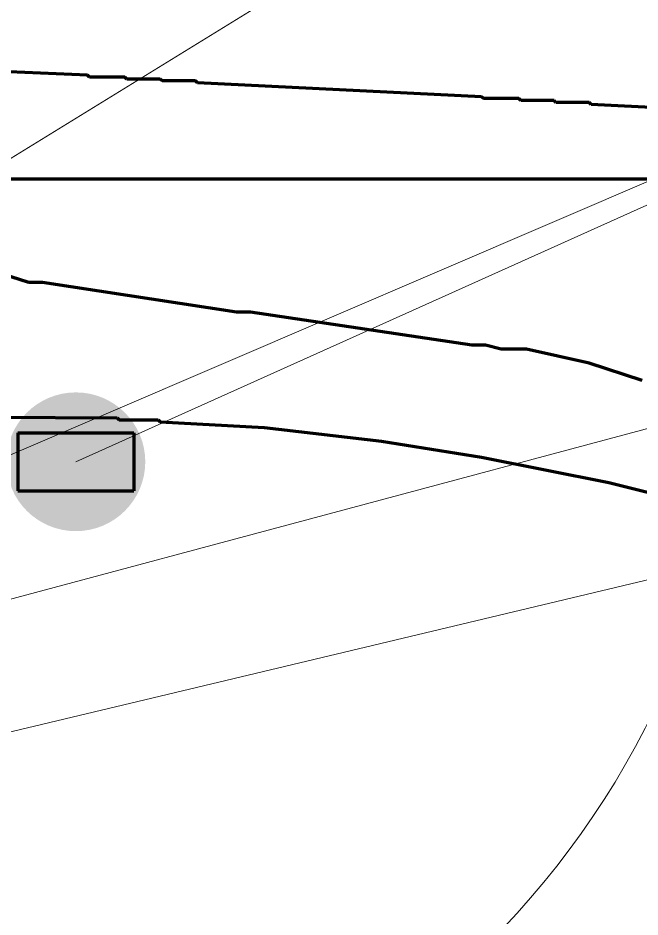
# Model space of a CAD drawing. Header units: millimetres. Extents: x 0 to 2208, y 0 to 420.
# Drawn here: x 93.62 to 99, y 213.62 to 221.4 of the extents above; entities that cross this region are included whole.
import ezdxf

# ---------------------------------------------------------------- set-up
doc = ezdxf.new("R2010")
doc.units = ezdxf.units.MM
doc.linetypes.add('IRAM-E-TRAZOS', pattern=[5, 4, -1])
for name, color, linetype, lineweight in [('01-VISIBLE', 7, 'CONTINUOUS', 70), ('02-OCULTA', 4, 'IRAM-E-TRAZOS', 35), ('08-FINA', 5, 'CONTINUOUS', 18)]:
    doc.layers.add(name, color=color, linetype=linetype, lineweight=lineweight)

msp = doc.modelspace()

# ---------------------------------------------------------------- hatches: boundary and pattern name
at = {"layer": '08-FINA'}
h = msp.add_hatch(color=7, dxfattribs=at)
h.dxf.hatch_style = 1
edge = h.paths.add_edge_path()
edge.add_arc((94.1241, 217.5611), 0.6, 0, 360)

# ---------------------------------------------------------------- linework, layer by layer
at = {"layer": '01-VISIBLE'}
for p, q in [((94.2261, 220.9041), (93.0071, 220.9551)), ((94.2431, 220.8881), (94.2261, 220.9041)), ((94.5481, 220.8881), (94.2431, 220.8881)), ((94.5651, 220.8711), (94.5481, 220.8881)), ((94.8531, 220.8711), (94.5651, 220.8711)), ((94.8701, 220.8541), (94.8531, 220.8711)), ((95.1581, 220.8541), (94.8701, 220.8541)), ((95.1751, 220.8371), (95.1581, 220.8541)), ((97.6301, 220.7181), (95.1751, 220.8371)), ((97.6471, 220.7011), (97.6301, 220.7181)), ((97.9521, 220.7011), (97.6471, 220.7011)), ((97.9691, 220.6841), (97.9521, 220.7011)), ((98.2561, 220.6841), (97.9691, 220.6841)), ((98.2731, 220.6671), (98.2561, 220.6841)), ((98.5611, 220.6671), (98.2731, 220.6671)), ((98.5781, 220.6501), (98.5611, 220.6671)), ((100.7291, 220.5491), (98.5781, 220.6501)), ((93.2611, 220.0071), (100.0341, 220.0071)), ((93.7181, 219.1101), (92.6351, 219.4651)), ((93.8371, 219.1101), (93.7181, 219.1101)), ((95.5131, 218.8561), (93.8371, 219.1101)), ((95.6321, 218.8561), (95.5131, 218.8561)), ((97.5451, 218.5681), (95.6321, 218.8561)), ((97.6641, 218.5681), (97.5451, 218.5681)), ((97.7991, 218.5341), (97.6641, 218.5681)), ((98.0191, 218.5341), (97.7991, 218.5341)), ((98.5611, 218.4151), (98.0191, 218.5341)), ((99.0181, 218.2631), (98.5611, 218.4151)), ((92.8094, 217.9505), (94.4801, 217.9411)), ((94.4801, 217.9411), (94.4971, 217.9241)), ((94.4971, 217.9241), (94.8361, 217.9241)), ((94.8361, 217.9241), (94.8531, 217.9071)), ((94.8531, 217.9071), (95.7501, 217.8561)), ((95.7501, 217.8561), (96.7661, 217.7381)), ((93.6241, 217.8111), (94.6241, 217.8111)), ((96.7661, 217.7381), (97.6301, 217.6021)), ((97.6301, 217.6021), (98.7311, 217.3821)), ((98.7311, 217.3821), (99.8141, 217.1111)), ((93.6241, 217.3111), (94.6241, 217.3111))]:
    msp.add_line(p, q, dxfattribs=at)
for points in [[(93.6241, 217.8111), (93.6241, 217.7611), (93.6241, 217.7111), (93.6241, 217.6611), (93.6241, 217.6111), (93.6241, 217.5611), (93.6241, 217.5111), (93.6241, 217.4611), (93.6241, 217.4111), (93.6241, 217.3611), (93.6241, 217.3111)], [(94.6241, 217.8111), (94.6241, 217.7611), (94.6241, 217.7111), (94.6241, 217.6611), (94.6241, 217.6111), (94.6241, 217.5611), (94.6241, 217.5111), (94.6241, 217.4611), (94.6241, 217.4111), (94.6241, 217.3611), (94.6241, 217.3111)]]:
    msp.add_lwpolyline(points, dxfattribs=at)
at = {"layer": '02-OCULTA'}
for p, q in [((94.2261, 220.9041), (93.0071, 220.9551)), ((94.2431, 220.8881), (94.2261, 220.9041)), ((94.5481, 220.8881), (94.2431, 220.8881)), ((94.5651, 220.8711), (94.5481, 220.8881)), ((94.8531, 220.8711), (94.5651, 220.8711)), ((94.8701, 220.8541), (94.8531, 220.8711)), ((95.1581, 220.8541), (94.8701, 220.8541)), ((95.1751, 220.8371), (95.1581, 220.8541)), ((97.6301, 220.7181), (95.1751, 220.8371)), ((97.6471, 220.7011), (97.6301, 220.7181)), ((97.9521, 220.7011), (97.6471, 220.7011)), ((97.9691, 220.6841), (97.9521, 220.7011)), ((98.2561, 220.6841), (97.9691, 220.6841)), ((98.2731, 220.6671), (98.2561, 220.6841)), ((98.5611, 220.6671), (98.2731, 220.6671)), ((98.5781, 220.6501), (98.5611, 220.6671)), ((100.7291, 220.5491), (98.5781, 220.6501)), ((93.2611, 220.0071), (100.0341, 220.0071)), ((93.7181, 219.1101), (92.6351, 219.4651)), ((93.8371, 219.1101), (93.7181, 219.1101)), ((95.5131, 218.8561), (93.8371, 219.1101)), ((95.6321, 218.8561), (95.5131, 218.8561)), ((97.5451, 218.5681), (95.6321, 218.8561)), ((97.6641, 218.5681), (97.5451, 218.5681)), ((97.7991, 218.5341), (97.6641, 218.5681)), ((98.0191, 218.5341), (97.7991, 218.5341)), ((98.5611, 218.4151), (98.0191, 218.5341)), ((99.0181, 218.2631), (98.5611, 218.4151)), ((91.4661, 217.9581), (94.4801, 217.9411)), ((94.4801, 217.9411), (94.4971, 217.9241)), ((94.4971, 217.9241), (94.8361, 217.9241)), ((94.8361, 217.9241), (94.8531, 217.9071)), ((94.8531, 217.9071), (95.7501, 217.8561)), ((95.7501, 217.8561), (96.7661, 217.7381)), ((96.7661, 217.7381), (97.6301, 217.6021)), ((97.6301, 217.6021), (98.7311, 217.3821)), ((98.7311, 217.3821), (99.8141, 217.1111))]:
    msp.add_line(p, q, dxfattribs=at)
for points in [[(93.6241, 217.3111), (93.6241, 217.3611), (93.6241, 217.4111), (93.6241, 217.4611), (93.6241, 217.5111), (93.6241, 217.5611), (93.6241, 217.6111), (93.6241, 217.6611), (93.6241, 217.7111), (93.6241, 217.7611), (93.6241, 217.8111)], [(94.6241, 217.3111), (94.6241, 217.3611), (94.6241, 217.4111), (94.6241, 217.4611), (94.6241, 217.5111), (94.6241, 217.5611), (94.6241, 217.6111), (94.6241, 217.6611), (94.6241, 217.7111), (94.6241, 217.7611), (94.6241, 217.8111)]]:
    msp.add_lwpolyline(points, dxfattribs=at)
at = {"layer": '08-FINA'}
for p, q in [((130.0779, 242.6688), (90.4841, 218.2909)), ((139.8362, 238.1249), (94.1241, 217.5611)), ((129.8086, 233.1876), (90.4841, 216.3011)), ((139.6207, 228.7296), (92.3221, 216.0415)), ((129.5936, 223.8363), (90.4841, 214.4909))]:
    msp.add_line(p, q, dxfattribs=at)
msp.add_circle((92.4841, 218.6116), 7.3667, dxfattribs=at)

doc.saveas('drawing.dxf')
